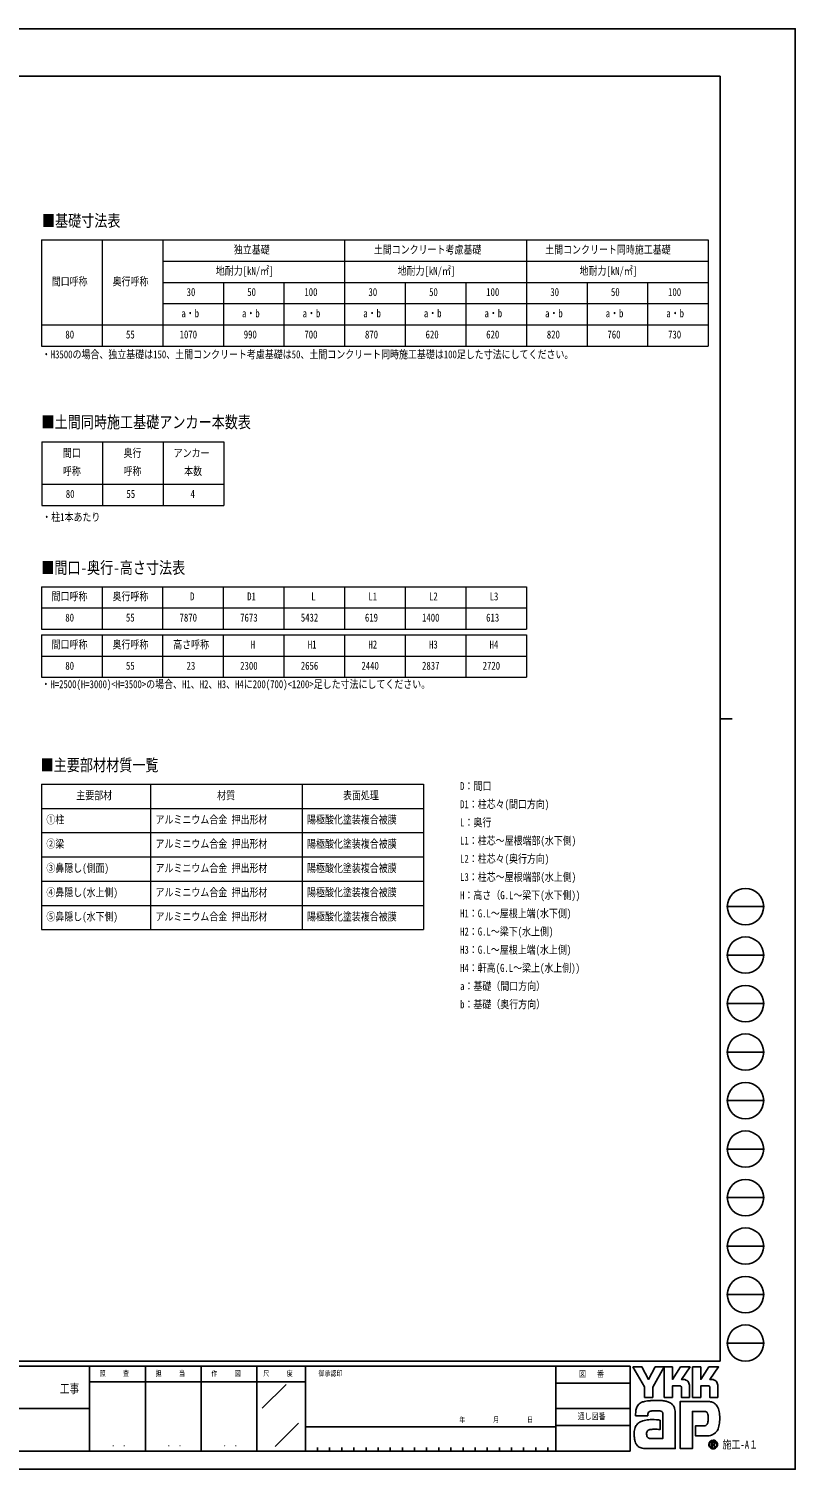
# Model space of a CAD drawing. Units: millimetres, scale not verified. Extents: x -16820 to 16820, y -11880 to 11880.
# Drawn here: x 4177 to 16820, y -11880 to 11880 of the extents above; entities that cross this region are included whole.
import ezdxf
from ezdxf.enums import TextEntityAlignment as Align

# ---------------------------------------------------------------- set-up
doc = ezdxf.new("R2010")
doc.units = ezdxf.units.MM
doc.header["$LTSCALE"] = 50
doc.layers.add('0-1_TABLE1', color=7, linetype='Continuous', lineweight=18)
doc.layers.add('0-2_USER1', color=3, linetype='Continuous')
doc.layers.add('0-8_YKK_ZWAK', color=7, linetype='Continuous')
doc.styles.add('ＭＳ ゴシック', font='')
doc.styles.get('ＭＳ ゴシック').set_extended_font_data('MS Gothic')

msp = doc.modelspace()

# ---------------------------------------------------------------- linework, layer by layer
at = {"layer": '0-1_TABLE1'}
for p, q in [((4386.08, 8397), (15386.08, 8397)), ((4386.08, 8397), (4386.08, 6647)), ((5386.08, 8397), (5386.08, 6647)), ((6386.08, 8397), (6386.08, 6647)), ((9386.08, 8397), (9386.08, 6647)), ((12386.08, 8397), (12386.08, 6647)), ((6386.08, 8047), (15386.08, 8047)), ((6386.08, 7697), (15386.08, 7697)), ((7386.08, 7697), (7386.08, 6647)), ((8386.08, 7697), (8386.08, 6647)), ((10386.08, 7697), (10386.08, 6647)), ((11386.08, 7697), (11386.08, 6647)), ((13386.08, 7697), (13386.08, 6647)), ((14386.08, 7697), (14386.08, 6647)), ((6386.08, 7347), (15386.08, 7347)), ((4386.08, 6997), (15386.08, 6997)), ((4386.08, 6647), (15386.08, 6647)), ((4393.08, 5067), (7393.08, 5067)), ((4393.08, 5067), (4393.08, 4017)), ((5393.08, 5067), (5393.08, 4017)), ((6393.08, 5067), (6393.08, 4017)), ((7393.08, 5067), (7393.08, 4017)), ((4393.08, 4367), (7393.08, 4367)), ((4393.08, 4017), (7393.08, 4017)), ((4385.08, 2677), (12385.08, 2677)), ((4385.08, 2677), (4385.08, 1977)), ((5385.08, 2677), (5385.08, 1977)), ((6385.08, 2677), (6385.08, 1977)), ((7385.08, 2677), (7385.08, 1977)), ((8385.08, 2677), (8385.08, 1977)), ((9385.08, 2677), (9385.08, 1977)), ((10385.08, 2677), (10385.08, 1977)), ((11385.08, 2677), (11385.08, 1977)), ((12385.08, 2677), (12385.08, 1977)), ((4385.08, 2327), (12385.08, 2327)), ((4385.08, 1977), (12385.08, 1977)), ((4385.08, 1883.05), (12385.08, 1883.05)), ((4385.08, 1883.05), (4385.08, 1183.05)), ((5385.08, 1883.05), (5385.08, 1183.05)), ((6385.08, 1883.05), (6385.08, 1183.05)), ((7385.08, 1883.05), (7385.08, 1183.05)), ((8385.08, 1883.05), (8385.08, 1183.05)), ((9385.08, 1883.05), (9385.08, 1183.05)), ((10385.08, 1883.05), (10385.08, 1183.05)), ((11385.08, 1883.05), (11385.08, 1183.05)), ((12385.08, 1883.05), (12385.08, 1183.05)), ((4385.08, 1533.05), (12385.08, 1533.05)), ((4385.08, 1183.05), (12385.08, 1183.05)), ((4387.08, -580), (10687.08, -580)), ((4387.08, -580), (4387.08, -2980)), ((6187.08, -580), (6187.08, -2980)), ((8687.08, -580), (8687.08, -2980)), ((10687.08, -580), (10687.08, -2980)), ((4387.08, -980), (10687.08, -980)), ((4387.08, -1380), (10687.08, -1380)), ((4387.08, -1780), (10687.08, -1780)), ((4387.08, -2180), (10687.08, -2180)), ((4387.08, -2580), (10687.08, -2580)), ((4387.08, -2980), (10687.08, -2980))]:
    msp.add_line(p, q, dxfattribs=at)
msp.add_lwpolyline([(15386.08, 8397), (15386.08, 7697), (15386.08, 6647)], dxfattribs=at)
at = {"layer": '0-8_YKK_ZWAK'}
for p, q in [((15580.08, 11100), (-15619.92, 11100)), ((15580.08, 11100), (15580.08, -10100)), ((15580.08, 500), (15780.08, 500)), ((15700.08, -2600), (16300.08, -2600)), ((15700.08, -3400), (16300.08, -3400)), ((15700.08, -4200), (16300.08, -4200)), ((15700.08, -5000), (16300.08, -5000)), ((15700.08, -5800), (16300.08, -5800)), ((15700.08, -6600), (16300.08, -6600)), ((15700.08, -7400), (16300.08, -7400)), ((15700.08, -8200), (16300.08, -8200)), ((15700.08, -9000), (16300.08, -9000)), ((15700.08, -9800), (16300.08, -9800)), ((15580.08, -10100), (-15619.92, -10100)), ((5180.08, -10180), (-19.92, -10180)), ((6100.08, -10180), (6100.08, -11580)), ((7020.08, -10180), (7020.08, -11580)), ((7940.08, -10180), (7940.08, -11580)), ((8740.08, -10180), (7940.08, -10180)), ((12870.08, -10180), (8740.08, -10180)), ((8740.08, -10180), (8740.08, -11580)), ((12870.08, -10180), (12870.08, -11580)), ((14100.08, -10180), (12870.08, -10180)), ((14100.08, -10180), (14100.08, -11580)), ((7940.08, -10440), (5180.08, -10440)), ((7940.08, -10440), (8740.08, -10440)), ((8028.42, -10873.16), (8420.15, -10481.43)), ((12870.08, -10460), (14100.08, -10460)), ((-19.92, -10880), (5180.08, -10880)), ((12870.08, -10880), (14100.08, -10880)), ((8242.69, -11503.95), (8627.57, -11119.07)), ((14100.08, -11160), (12870.08, -11160)), ((8740.08, -11180), (12870.08, -11180)), ((-19.92, -11580), (5180.08, -11580)), ((5180.08, -11580), (7940.08, -11580)), ((7940.08, -11580), (8740.08, -11580)), ((8740.08, -11580), (12870.08, -11580)), ((8940.08, -11520), (8940.08, -11580)), ((9140.08, -11520), (9140.08, -11580)), ((9340.08, -11520), (9340.08, -11580)), ((9540.08, -11520), (9540.08, -11580)), ((9740.08, -11520), (9740.08, -11580)), ((9940.08, -11520), (9940.08, -11580)), ((10140.08, -11520), (10140.08, -11580)), ((10340.08, -11520), (10340.08, -11580)), ((10540.08, -11520), (10540.08, -11580)), ((10740.08, -11520), (10740.08, -11580)), ((10940.08, -11520), (10940.08, -11580)), ((11140.08, -11520), (11140.08, -11580)), ((11340.08, -11520), (11340.08, -11580)), ((11540.08, -11520), (11540.08, -11580)), ((11740.08, -11520), (11740.08, -11580)), ((11940.08, -11520), (11940.08, -11580)), ((12140.08, -11520), (12140.08, -11580)), ((12340.08, -11520), (12340.08, -11580)), ((12540.08, -11520), (12540.08, -11580)), ((12740.08, -11520), (12740.08, -11580)), ((12870.08, -11580), (14100.08, -11580)), ((15466.69, -11535.92), (15466.69, -11535.92)), ((15516.66, -11422.88), (15516.66, -11422.88))]:
    msp.add_line(p, q, dxfattribs=at)
for points in [[(-16820, -11880), (16820, -11880), (16820, 11880), (-16820, 11880)], [(14144.08, -10192), (14291.32, -10192), (14401.89, -10400.4), (14512.16, -10192), (14659.51, -10192), (14470.69, -10527.96), (14470.69, -10696.54), (14336.39, -10696.54), (14336.39, -10523.43)]]:
    msp.add_lwpolyline(points, close=True, dxfattribs=at)
for points in [[(7940.08, -10180), (5180.08, -10180), (5180.08, -11580)], [(14922.19, -10506.44), (14795.08, -10506.44), (14795.08, -10696.39), (14659.66, -10696.39), (14659.66, -10192), (14795.08, -10192), (14795.08, -10398.34), (14928.28, -10192), (15087.35, -10192), (14944.64, -10400.85), (14949.7, -10400.85), (14955.28, -10400.85), (14961.01, -10400.85), (14966.53, -10400.85), (14971.46, -10400.85), (14975.44, -10400.85), (14978.1, -10400.85), (14979.07, -10400.85)], [(15390.05, -10506.44), (15263.08, -10506.44), (15263.08, -10696.54), (15127.58, -10696.54), (15127.58, -10192), (15263.08, -10192), (15263.08, -10398.34), (15396.13, -10192), (15555.21, -10192), (15412.49, -10400.85), (15417.6, -10400.85), (15423.21, -10400.85), (15428.95, -10400.85), (15434.45, -10400.85), (15439.37, -10400.85), (15443.32, -10400.85), (15445.97, -10400.85), (15446.93, -10400.85)], [(15018.02, -10408.85), (15034.2, -10418.09), (15047.89, -10430.13), (15058.9, -10444.47), (15067.02, -10460.6), (15072.04, -10477.99), (15073.77, -10496.14), (15073.77, -10696.87), (14941.64, -10696.87), (14941.64, -10525.64)], [(15485.93, -10408.85), (15502.15, -10418.09), (15515.9, -10430.13), (15526.96, -10444.47), (15535.13, -10460.6), (15540.19, -10477.99), (15541.92, -10496.14), (15541.92, -10696.54), (15409.5, -10696.54), (15409.5, -10525.64)], [(14419.18, -10929.25), (14409.89, -10934.48), (14402.64, -10940.87), (14397.15, -10948.33), (14393.17, -10956.78), (14390.42, -10966.12), (14388.64, -10976.28), (14387.56, -10987.16), (14386.92, -10998.67), (14186.98, -10999.16), (14187.56, -10971.81), (14188.67, -10941.09)], [(14830.83, -10876.66), (14836.51, -10899.61), (14839.72, -10924.17), (14840.74, -10950.34), (14840.74, -11540), (14358.21, -11540)], [(14495.79, -11062.11), (14533.63, -11064.61), (14563.38, -11067.94), (14582.84, -11071.07), (14589.82, -11072.93), (14589.82, -11225.89), (14567.69, -11223.56), (14543.42, -11222.24), (14518.59, -11221.73), (14494.75, -11221.81), (14473.47, -11222.25), (14456.33, -11222.84), (14444.9, -11223.35), (14440.74, -11223.57), (14423.45, -11226.73), (14408.54, -11231.68), (14396.01, -11238.45), (14385.87, -11247.08), (14378.11, -11257.59), (14372.73, -11270.02), (14369.74, -11284.4), (14369.14, -11300.76), (14371.05, -11318.75), (14374.87, -11333.63), (14380.37, -11345.67), (14387.31, -11355.16), (14395.44, -11362.38), (14404.54, -11367.62), (14414.35, -11371.16), (14424.64, -11373.29), (14637.05, -11373.29), (14637.05, -10980.3), (14637.11, -10972.5), (14636.7, -10964.89), (14635.71, -10957.55), (14634, -10950.58), (14631.45, -10944.1), (14627.94, -10938.19), (14623.35, -10932.95), (14617.55, -10928.5)], [(14617.55, -10928.5), (14605.09, -10923.61), (14585.18, -10919.46), (14559.76, -10916.41), (14530.83, -10914.78), (14500.33, -10914.91), (14470.25, -10917.14)], [(15315.48, -10926.03), (15124.78, -10926.03), (15124.78, -11540), (14924.92, -11540), (14924.92, -10763.17), (15389.41, -10763.17)], [(15514.85, -10818.05), (15527.89, -10834.5), (15537.65, -10850.44), (15544.46, -10864.86)], [(15498.25, -11283.89), (15479.8, -11298.23), (15460.58, -11309.5), (15440.73, -11317.92), (15420.4, -11323.68), (15399.74, -11326.98), (15378.88, -11328.04), (15173.44, -11328.04), (15173.44, -11166.65), (15289.29, -11166.65), (15310.65, -11166.35), (15329.43, -11164.54), (15345.54, -11159.81)], [(15383.31, -11043.99), (15383.06, -11018.53), (15381.84, -10995.59), (15378.97, -10975.45), (15373.75, -10958.37)], [(15498.42, -11450.39), (15498.33, -11448.04), (15498.03, -11445.79), (15497.55, -11443.62), (15496.87, -11441.55), (15496.01, -11439.59), (15494.96, -11437.75), (15493.73, -11436.03), (15492.32, -11434.45), (15490.47, -11432.81), (15488.41, -11431.38), (15486.16, -11430.17), (15483.73, -11429.17), (15481.11, -11428.39), (15478.33, -11427.83), (15475.4, -11427.49), (15472.31, -11427.37), (15441.99, -11427.37), (15441.99, -11516.56), (15451.16, -11516.56), (15451.16, -11436.47), (15472.31, -11436.47), (15474.49, -11436.54), (15476.55, -11436.75), (15478.47, -11437.11), (15480.25, -11437.6), (15481.89, -11438.22), (15483.37, -11438.98), (15484.7, -11439.87), (15485.86, -11440.89)], [(15489.44, -11450.39), (15488.88, -11454.67), (15487.35, -11458.05), (15485.05, -11460.63), (15482.18, -11462.5), (15478.97, -11463.78), (15475.62, -11464.56), (15472.33, -11464.96), (15469.31, -11465.06), (15461.38, -11465.06), (15465.38, -11471.88), (15491.57, -11516.86), (15502.06, -11516.86), (15476.8, -11473.56), (15479.17, -11473.09), (15481.42, -11472.5), (15483.56, -11471.78), (15485.58, -11470.93), (15487.47, -11469.96), (15489.23, -11468.86), (15490.85, -11467.64), (15492.32, -11466.3)]]:
    msp.add_lwpolyline(points, dxfattribs=at)
for centre in [(16000.08, -2600), (16000.08, -3400), (16000.08, -4200), (16000.08, -5000), (16000.08, -5800), (16000.08, -6600), (16000.08, -7400), (16000.08, -8200), (16000.08, -9000), (16000.08, -9800)]:
    msp.add_circle(centre, 300, dxfattribs=at)
for centre, radius, start, end in [((14979.26, -10500.76), 99.91, 78.26798, 90.11215), ((14980.7, -10493.48), 92.5, 66.19963, 78.22058), ((15447.12, -10500.93), 100.09, 78.27851, 90.10826), ((15448.5, -10493.92), 92.94, 66.2483, 78.23226), ((14922.9, -10525.17), 18.75, 358.57817, 92.1683), ((15390.84, -10525.08), 18.66, 358.29941, 92.43455), ((14551.22, -10961.83), 363.14, 171.55622, 176.72493), ((14428.16, -10943.47), 238.72, 163.48385, 171.57982), ((14366.42, -10925.15), 174.32, 152.2125, 163.4865), ((14339.75, -10911.36), 144.29, 138.03852, 152.12015), ((14339.73, -10912.03), 144.73, 122.60463, 137.83438), ((14358.86, -10942.98), 181.11, 108.37421, 122.42809), ((14389.17, -11050.77), 293, 100.93159, 107.35499), ((14488.21, -11531.27), 783.59, 97.86054, 101.37938), ((14534.71, -11854.32), 1109.97, 94.90201, 97.9576), ((14471.96, -11054.52), 135.93, 102.4979, 112.84632), ((14537.88, -11880.18), 1136.01, 91.6169, 94.94971), ((14498.26, -11167.97), 252.4, 96.37207, 102.75341), ((14533.48, -11696.24), 952.01, 87.51794, 91.66439), ((14545.84, -11431.1), 686.59, 81.92631, 87.59083), ((14582.35, -11180.92), 433.76, 73.67137, 82.05943), ((14636.5, -10999.67), 244.6, 60.60528, 73.9085), ((14658.67, -10955.46), 195.21, 52.17347, 59.90542), ((14678.5, -10929.79), 162.78, 43.55042, 52.14561), ((14689.43, -10919.23), 147.59, 34.48659, 43.50182), ((14689.5, -10919.01), 147.4, 25.58915, 34.43128), ((14676.39, -10925.15), 161.88, 17.43089, 25.54591), ((15316.57, -11024.04), 98.02, 77.94572, 90.63794), ((15325.08, -10984.07), 57.15, 60.20991, 77.92418), ((15381.82, -10976.85), 213.82, 78.73198, 87.96551), ((15388.09, -10944.79), 181.15, 69.03034, 78.69541), ((15393.93, -10929.2), 164.51, 59.39484, 68.9885), ((15396.64, -10924.46), 159.04, 50.3012, 59.3616), ((15395.65, -10925.57), 160.53, 42.05209, 50.28551), ((15316.37, -10971.25), 251.69, 14.76267, 25.00486), ((15162.01, -11013.32), 411.68, 7.9139, 14.95041), ((14339.71, -11250.68), 170.2, 142.04688, 153.80771), ((14333.9, -11246.51), 163.05, 130.60221, 141.94427), ((14343.5, -11258.05), 178.07, 120.60724, 130.53081), ((14362.46, -11290.29), 215.47, 112.58838, 120.58162), ((14387.97, -11351.6), 281.87, 106.61303, 112.59024), ((14428.1, -11486.45), 422.57, 99.87193, 106.59825), ((14450.58, -11613.09), 551.18, 94.78469, 99.91711), ((14461.52, -11739.08), 677.65, 90.80099, 94.81812), ((14463.18, -11832.9), 771.48, 87.57779, 90.82714), ((15326.88, -11117.71), 46.05, 293.91672, 314.09376), ((15330.61, -10973.68), 45.39, 39.8078, 59.75378), ((15320.6, -11112.17), 54.4, 314.78099, 333.92928), ((15322.85, -10979.62), 55.15, 22.65544, 39.38165), ((15280.2, -11092.55), 99.31, 334.00676, 347.34989), ((15169.99, -11067.03), 212.44, 347.14308, 355.40008), ((14928.81, -11046.31), 454.5, 355.2339, 0.29193), ((15076.6, -11059.17), 497.67, 347.15166, 352.97565), ((15007.83, -11035.74), 567.48, 2.54376, 8.01251), ((14944.68, -11042.01), 630.7, 352.8937, 357.82206), ((14919.45, -11040.38), 655.97, 357.76419, 2.60674), ((14552.53, -11293.95), 389.16, 174.55588, 182.47272), ((14769.99, -11290.53), 606.59, 181.90948, 187.89042), ((14435.93, -11282.78), 272.02, 164.97537, 174.56739), ((14514.77, -11326.42), 348.86, 187.80471, 196.36971), ((14369.83, -11265.16), 203.61, 153.89178, 164.94341), ((15466.81, -11472.76), 70.56, 90.09157, 179.92363), ((15466.8, -11472.62), 70.43, 44.93442, 90.08536), ((15364.91, -11133.55), 200.95, 311.57033, 318.66243), ((15341.65, -11113.15), 231.89, 318.67367, 325.29112), ((15401.44, -11157.7), 157.39, 326.23251, 339.61931), ((15253.62, -11100.47), 315.9, 339.22498, 347.31457), ((14380.02, -11366.23), 208.35, 196.3102, 208.20993), ((14321.34, -11397.46), 141.88, 208.29777, 223.35561), ((14308.1, -11409.1), 124.27, 223.64205, 239.63663), ((14319.09, -11389.12), 147.06, 239.8785, 253.65355), ((14339.2, -11320.03), 219.02, 253.69102, 263.74909), ((14356.23, -11168.39), 371.62, 263.68487, 270.30455), ((15466.38, -11472.84), 70.14, 179.86065, 225.14399), ((15466.36, -11472.53), 62.75, 134.8007, 180.12175), ((15466.11, -11472.93), 62.49, 179.75513, 225.29722), ((15466.71, -11472.84), 70.37, 224.94536, 269.98445), ((15466.55, -11472.18), 62.62, 89.86602, 135.149), ((15466.57, -11473.5), 62.42, 224.62822, 270.10973), ((15466.82, -11472.65), 63.1, 45.03108, 90.11509), ((15466.59, -11472.56), 63.35, 270.09072, 359.90926), ((15466.71, -11472.5), 70.72, 269.98802, 314.93777), ((15476.03, -11450.01), 13.41, 358.3894, 42.86139), ((15476.3, -11451.03), 22.14, 316.37674, 1.6565), ((15466.86, -11472.67), 63.09, 0.00643, 45.07115), ((15467.36, -11472.41), 69.88, 359.78949, 45.13288), ((15467.19, -11472.95), 70.06, 314.92572, 0.23508)]:
    msp.add_arc(centre, radius, start, end, dxfattribs=at)

# ---------------------------------------------------------------- texts
at = {"layer": '0-1_TABLE1', "style": 'ＭＳ ゴシック', "width": 0.8}
for s, p in [('独立基礎', (7559.68, 8132)), ('土間コンクリート考慮基礎', (9868.48, 8132)), ('土間コンクリート同時施工基礎', (12695.68, 8132)), ('地耐力[kN/㎡]', (7262.08, 7782)), ('地耐力[kN/㎡]', (10262.08, 7782)), ('地耐力[kN/㎡]', (13262.08, 7782)), ('間口呼称', (4554.88, 7607)), ('奥行呼称', (5559.68, 7607)), ('30', (6780.48, 7432)), ('50', (7780.48, 7432)), ('100', (8722.88, 7432)), ('30', (9780.48, 7432)), ('50', (10780.48, 7432)), ('100', (11722.88, 7432)), ('30', (12780.48, 7432)), ('50', (13780.48, 7432)), ('100', (14722.88, 7432)), ('a・b', (6694.08, 7082)), ('a・b', (7694.08, 7082)), ('a・b', (8694.08, 7082)), ('a・b', (9694.08, 7082)), ('a・b', (10694.08, 7082)), ('a・b', (11694.08, 7082)), ('a・b', (12694.08, 7082)), ('a・b', (13694.08, 7082)), ('a・b', (14694.08, 7082)), ('80', (4780.48, 6732)), ('55', (5780.48, 6732)), ('1070', (6665.28, 6732)), ('990', (7722.88, 6732)), ('700', (8722.88, 6732)), ('870', (9722.88, 6732)), ('620', (10722.88, 6732)), ('620', (11722.88, 6732)), ('820', (12722.88, 6732)), ('760', (13722.88, 6732)), ('730', (14722.88, 6732)), ('間口', (4739.48, 4777)), ('奥行', (5739.48, 4777)), ('アンカー', (6566.68, 4777)), ('呼称', (4739.48, 4477)), ('呼称', (5739.48, 4477)), ('本数', (6739.48, 4477)), ('80', (4787.48, 4102)), ('55', (5787.48, 4102)), ('4', (6845.08, 4102)), ('間口呼称', (4553.88, 2412)), ('奥行呼称', (5558.68, 2412)), ('D', (6837.08, 2412)), ('D1', (7779.48, 2412)), ('L', (8837.08, 2412)), ('L1', (9779.48, 2412)), ('L2', (10779.48, 2412)), ('L3', (11779.48, 2412)), ('80', (4779.48, 2062)), ('55', (5779.48, 2062)), ('7870', (6664.28, 2062)), ('7673', (7664.28, 2062)), ('5432', (8664.28, 2062)), ('619', (9721.88, 2062)), ('1400', (10664.28, 2062)), ('613', (11721.88, 2062)), ('間口呼称', (4553.88, 1618.05)), ('奥行呼称', (5558.68, 1618.05)), ('高さ呼称', (6558.68, 1618.05)), ('H', (7837.08, 1618.05)), ('H1', (8779.48, 1618.05)), ('H2', (9779.48, 1618.05)), ('H3', (10779.48, 1618.05)), ('H4', (11779.48, 1618.05)), ('80', (4779.48, 1268.05)), ('55', (5779.48, 1268.05)), ('23', (6779.48, 1268.05)), ('2300', (7664.28, 1268.05)), ('2656', (8664.28, 1268.05)), ('2440', (9664.28, 1268.05)), ('2837', (10664.28, 1268.05)), ('2720', (11664.28, 1268.05)), ('主要部材', (4960.68, -870)), ('材質', (7283.48, -870)), ('表面処理', (9360.68, -870)), ('①柱', (4467.08, -1270)), ('アルミニウム合金 押出形材', (6267.08, -1270)), ('陽極酸化塗装複合被膜', (8767.08, -1270)), ('②梁', (4467.08, -1670)), ('アルミニウム合金 押出形材', (6267.08, -1670)), ('陽極酸化塗装複合被膜', (8767.08, -1670)), ('③鼻隠し(側面)', (4467.08, -2070)), ('アルミニウム合金 押出形材', (6267.08, -2070)), ('陽極酸化塗装複合被膜', (8767.08, -2070)), ('④鼻隠し(水上側)', (4467.08, -2470)), ('アルミニウム合金 押出形材', (6267.08, -2470)), ('陽極酸化塗装複合被膜', (8767.08, -2470)), ('⑤鼻隠し(水下側)', (4467.08, -2870)), ('アルミニウム合金 押出形材', (6267.08, -2870)), ('陽極酸化塗装複合被膜', (8767.08, -2870))]:
    msp.add_text(s, height=132, dxfattribs=at).set_placement(p, align=Align.BOTTOM_LEFT)
at = {"layer": '0-2_USER1', "style": 'ＭＳ ゴシック', "width": 0.8}
for s, height, p in [('■基礎寸法表', 197.9, (4393.2, 8557)), ('・H3500の場合、独立基礎は150、土間コンクリート考慮基礎は50、土間コンクリート同時施工基礎は100足した寸法にしてください。', 132, (4391, 6404)), ('■土間同時施工基礎アンカー本数表', 197.9, (4386.2, 5234)), ('・柱1本あたり', 132, (4399, 3720)), ('■間口-奥行-高さ寸法表', 197.9, (4382.2, 2832)), ('・H=2500(H=3000)<H=3500>の場合、H1、H2、H3、H4に200(700)<1200>足した寸法にしてください。', 132, (4385.08, 963.28)), ('■主要部材材質一覧', 197.9, (4372.2, -423)), ('D：間口', 132, (11292, -717)), ('D1：柱芯々(間口方向)', 132, (11292, -1017)), ('L：奥行', 132, (11292, -1317)), ('L1：柱芯～屋根端部(水下側)', 132, (11292, -1617)), ('L2：柱芯々(奥行方向)', 132, (11292, -1917)), ('L3：柱芯～屋根端部(水上側)', 132, (11292, -2217)), ('H：高さ（G.L～梁下(水下側))', 132, (11292, -2517)), ('H1：G.L～屋根上端(水下側)', 132, (11292, -2817)), ('H2：G.L～梁下(水上側)', 132, (11292, -3117)), ('H3：G.L～屋根上端(水上側)', 132, (11292, -3417)), ('H4：軒高(G.L～梁上(水上側))', 132, (11292, -3717)), ('a：基礎（間口方向）', 132, (11292, -4017)), ('b：基礎（奥行方向）', 132, (11292, -4317))]:
    msp.add_text(s, height=height, dxfattribs=at).set_placement(p, align=Align.BOTTOM_LEFT)
at = {"layer": '0-8_YKK_ZWAK', "style": 'ＭＳ ゴシック', "width": 0.8}
for s, height, p in [('照     査', 87.98, (5345.68, -10370)), ('担     当', 87.98, (6268.88, -10370)), ('作     図', 87.98, (7188.88, -10370)), ('尺     度', 87.98, (8045.68, -10370)), ('御承認印', 87.98, (8956.55, -10370)), ('図\u3000 番', 102.6, (13253.61, -10390)), ('工事', 146.6, (4689.33, -10669.86)), ('年        月        日', 87.98, (11279.63, -11132.86)), ('通し図番', 102.6, (13231.21, -11090)), ('施工-A１', 132, (15620.08, -11580)), ('． ．', 103.7, (5540, -11537.41)), ('． ．', 103.7, (6460, -11537.41)), ('． ．', 103.7, (7380, -11537.41))]:
    msp.add_text(s, height=height, dxfattribs=at).set_placement(p, align=Align.BOTTOM_LEFT)

doc.saveas('drawing.dxf')
